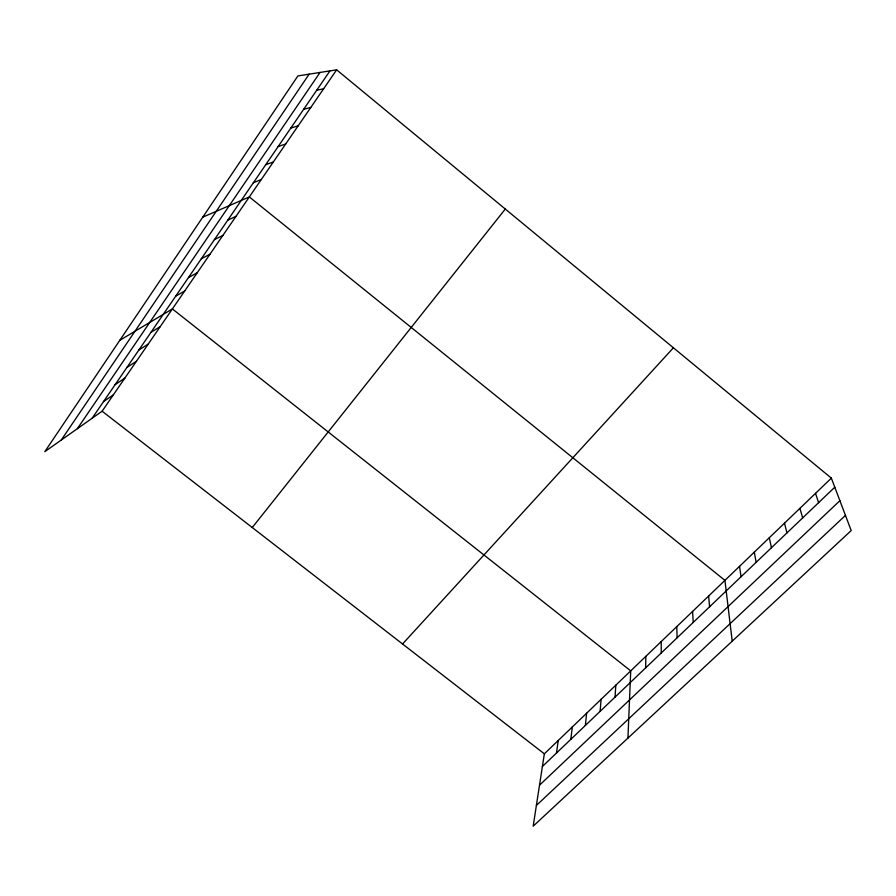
<?xml version="1.0" encoding="UTF-8"?>
<svg xmlns="http://www.w3.org/2000/svg" width="896" height="896" viewBox="0 0 896 896"><rect width="100%" height="100%" fill="white"/><g stroke="black" fill="none" stroke-linecap="round" stroke-linejoin="round"><path stroke-width="1.34" d="M645.635 667.89L645.848 656.331M627.939 738.091L630.717 670.869L172.39 308.93L119.806 340.312M615.059 697.099L615.81 685.194M600.107 711.379L601.104 699.317M585.357 725.458L586.611 713.238M570.83 739.346L572.32 726.958M556.506 753.021L558.23 740.499M831.354 478.139L544.342 753.838L533.187 826.168L851.2 530.566L831.354 478.139L336.638 69.832L297.898 75.936L44.8 451.662L102.122 411.208L336.638 69.832M61.264 440.037L309.154 74.166M77.336 428.702L320.029 72.453M92.12 418.275L329.963 70.885M252.258 527.531L505.299 209.037M402.55 643.978L673.411 347.782M542.382 766.506L834.792 487.211M539.504 785.198L839.888 500.685M536.379 805.448L845.454 515.402M103.533 401.598L113.411 394.789M115.125 384.675L124.858 378.112M126.885 367.494L136.483 361.2M138.824 350.067L148.277 344.042M150.942 332.36L160.238 326.614M175.75 296.128L184.733 290.965M188.44 277.592L197.254 272.742M201.331 258.754L209.966 254.229M214.435 239.624L222.891 235.424M227.741 220.181L236.006 216.328M202.742 217.19L249.334 196.93L724.92 580.373L732.211 641.166M253.389 182.728L261.274 179.536M265.698 164.763L273.392 161.896M278.174 146.53L285.678 144.01M290.83 128.038L298.144 125.866M303.688 109.267L310.789 107.464M316.725 90.216L323.624 88.782M102.122 411.208L544.342 753.838M815.517 493.349L818.608 502.667M799.893 508.357L802.67 517.899M784.493 523.152L786.946 532.907M769.294 537.757L771.445 547.725M754.298 552.149L756.146 562.33M739.514 566.362L741.07 576.733M708.635 596.019L709.587 606.805M692.586 611.442L693.235 622.418M676.771 626.629L677.13 637.806M661.203 641.592L661.259 652.96"/></g></svg>
